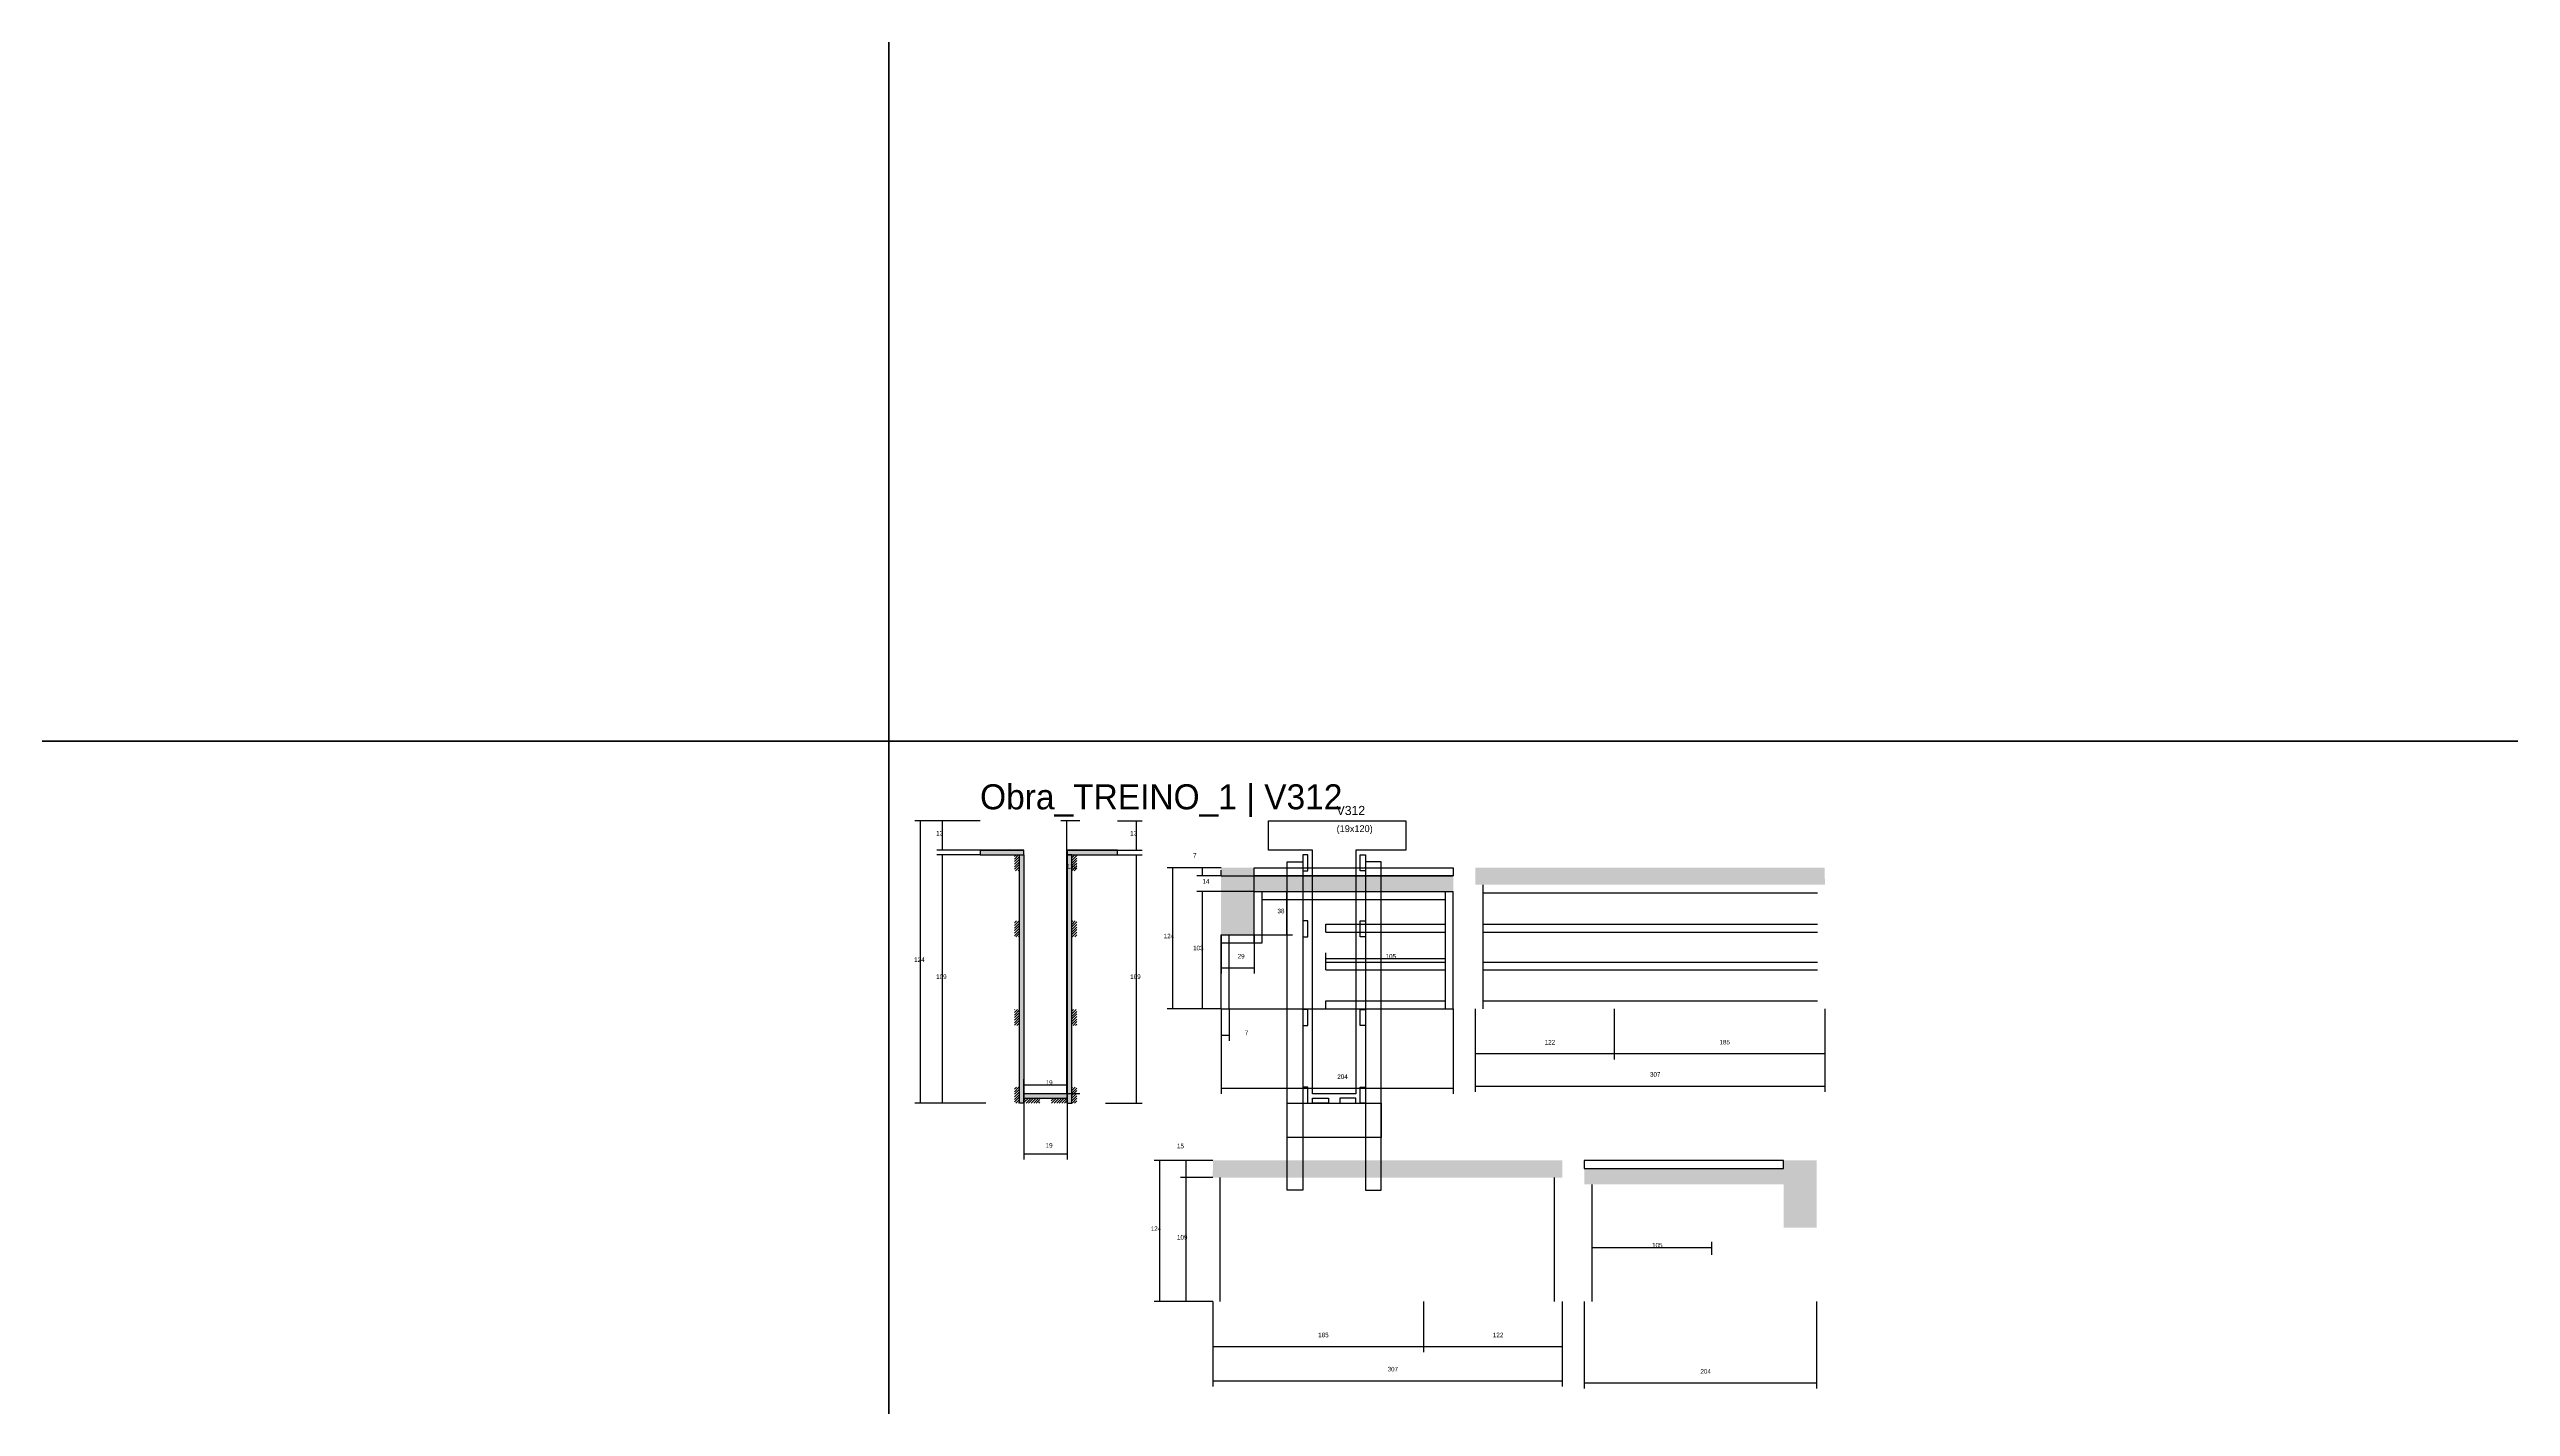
# Model space of a CAD drawing. Header units: metres. Extents: x -41 to 34800, y -36000 to 1848.
# Drawn here: x 2162 to 4325, y -585 to 608 of the extents above; entities that cross this region are included whole.
import ezdxf

# ---------------------------------------------------------------- set-up
doc = ezdxf.new("R2010")
doc.units = ezdxf.units.M
for name, color, linetype in [('CELL_BORDER', 8, 'Continuous'), ('CONCRETO', 251, 'Continuous'), ('COTA', 4, 'Continuous'), ('Cota Seção (2x)', 4, 'Continuous'), ('Hachura', 253, 'Continuous'), ('LABEL_ID', 3, 'Continuous'), ('Madeira', 126, 'Continuous'), ('Painéis', 200, 'Continuous'), ('SARR_2.2x7', 40, 'Continuous'), ('SARR_3.5x7', 81, 'Continuous'), ('Texto Seção', 7, 'Continuous')]:
    doc.layers.add(name, color=color, linetype=linetype)

msp = doc.modelspace()

# ---------------------------------------------------------------- hatches: boundary and pattern name
at = {"layer": 'COTA'}
h = msp.add_hatch(dxfattribs=at)
h.set_pattern_fill('AR-CONC', scale=0.03)
h.paths.add_polyline_path([(3220.8, -170.3), (3220.8, -132.3), (3220.8, -132.3), (3395.7, -132.3), (3395.7, -132.3), (3395.7, -118.3), (3395.7, -118.3), (3220.8, -118.3), (3220.8, -118.3), (3220.8, -111.3), (3220.8, -111.3), (3191.8, -111.3), (3191.8, -111.3), (3191.8, -170.3), (3191.8, -170.3), (3220.8, -170.3)])
h = msp.add_hatch(dxfattribs=at)
h.set_pattern_fill('AR-CONC', scale=0.03)
h.paths.add_polyline_path([(3415, -111.3), (3415, -126.3), (3415, -126.3), (3722.2, -126.3), (3722.2, -126.3), (3721.9, -111.3), (3721.9, -111.3), (3415, -111.3)])
h = msp.add_hatch(dxfattribs=at)
h.set_pattern_fill('AR-CONC', scale=0.03)
h.paths.add_polyline_path([(3491.5, -368.4), (3491.5, -383.4), (3491.5, -383.4), (3184.4, -383.4), (3184.4, -383.4), (3184.6, -368.4), (3184.6, -368.4), (3491.5, -368.4)])
h = msp.add_hatch(dxfattribs=at)
h.set_pattern_fill('AR-CONC', scale=0.03)
h.paths.add_polyline_path([(3685.8, -427.4), (3685.8, -389.4), (3685.8, -389.4), (3510.8, -389.4), (3510.8, -389.4), (3510.8, -375.4), (3510.8, -375.4), (3685.8, -375.4), (3685.8, -375.4), (3685.8, -368.4), (3685.8, -368.4), (3714.8, -368.4), (3714.8, -368.4), (3714.8, -427.4), (3714.8, -427.4), (3685.8, -427.4)])
at = {"layer": 'Hachura'}
h = msp.add_hatch(color=8, dxfattribs=at)
h.dxf.hatch_style = 1
h.paths.add_polyline_path([(3018.6, -100), (3018.6, -96), (3018.6, -96), (2980, -96), (2980, -96), (2980, -100), (2980, -100), (3018.6, -100)])
h = msp.add_hatch(dxfattribs=at)
h.set_pattern_fill('ANSI31', scale=0.5)
h.paths.add_polyline_path([(3010.2, -114), (3014.6, -114), (3014.6, -114), (3014.6, -100), (3014.6, -100), (3010.2, -100), (3010.2, -100), (3010.2, -114)])
h = msp.add_hatch(color=8, dxfattribs=at)
h.dxf.hatch_style = 1
h.paths.add_polyline_path([(3014.6, -100), (3018.6, -100), (3018.6, -100), (3018.6, -318), (3018.6, -318), (3014.6, -318), (3014.6, -318), (3014.6, -100)])
h = msp.add_hatch(color=8, dxfattribs=at)
h.dxf.hatch_style = 1
h.paths.add_polyline_path([(3100.6, -100), (3100.6, -96), (3100.6, -96), (3056.6, -96), (3056.6, -96), (3056.6, -100), (3056.6, -100), (3100.6, -100)])
h = msp.add_hatch(color=8, dxfattribs=at)
h.dxf.hatch_style = 1
h.paths.add_polyline_path([(3060.6, -98), (3056.6, -98), (3056.6, -98), (3056.6, -318), (3056.6, -318), (3060.6, -318), (3060.6, -318), (3060.6, -98)])
h = msp.add_hatch(dxfattribs=at)
h.set_pattern_fill('ANSI31', scale=0.5)
h.paths.add_polyline_path([(3065, -114), (3060.6, -114), (3060.6, -114), (3060.6, -100), (3060.6, -100), (3065, -100), (3065, -100), (3065, -114)])
h = msp.add_hatch(dxfattribs=at)
h.set_pattern_fill('ANSI31', scale=0.5)
h.paths.add_polyline_path([(3010.2, -172), (3014.6, -172), (3014.6, -172), (3014.6, -158), (3014.6, -158), (3010.2, -158), (3010.2, -158), (3010.2, -172)])
h = msp.add_hatch(dxfattribs=at)
h.set_pattern_fill('ANSI31', scale=0.5)
h.paths.add_polyline_path([(3065, -172), (3060.6, -172), (3060.6, -172), (3060.6, -158), (3060.6, -158), (3065, -158), (3065, -158), (3065, -172)])
h = msp.add_hatch(dxfattribs=at)
h.set_pattern_fill('ANSI31', scale=0.5)
h.paths.add_polyline_path([(3010.2, -249.8), (3014.6, -249.8), (3014.6, -249.8), (3014.6, -235.8), (3014.6, -235.8), (3010.2, -235.8), (3010.2, -235.8), (3010.2, -249.8)])
h = msp.add_hatch(dxfattribs=at)
h.set_pattern_fill('ANSI31', scale=0.5)
h.paths.add_polyline_path([(3065, -249.8), (3060.6, -249.8), (3060.6, -249.8), (3060.6, -235.8), (3060.6, -235.8), (3065, -235.8), (3065, -235.8), (3065, -249.8)])
h = msp.add_hatch(dxfattribs=at)
h.set_pattern_fill('ANSI31', scale=0.5)
h.paths.add_polyline_path([(3010.2, -318), (3014.6, -318), (3014.6, -318), (3014.6, -304), (3014.6, -304), (3010.2, -304), (3010.2, -304), (3010.2, -318)])
h = msp.add_hatch(color=8, dxfattribs=at)
h.dxf.hatch_style = 1
h.paths.add_polyline_path([(3056.6, -313.6), (3056.6, -310), (3056.6, -310), (3018.6, -310), (3018.6, -310), (3018.6, -313.6), (3018.6, -313.6), (3056.6, -313.6)])
h = msp.add_hatch(dxfattribs=at)
h.set_pattern_fill('ANSI31', scale=0.5)
h.paths.add_polyline_path([(3018.6, -318), (3018.6, -313.6), (3018.6, -313.6), (3032.6, -313.6), (3032.6, -313.6), (3032.6, -318), (3032.6, -318), (3018.6, -318)])
h = msp.add_hatch(dxfattribs=at)
h.set_pattern_fill('ANSI31', scale=0.5)
h.paths.add_polyline_path([(3056.6, -318), (3056.6, -313.6), (3056.6, -313.6), (3042.6, -313.6), (3042.6, -313.6), (3042.6, -318), (3042.6, -318), (3056.6, -318)])
h = msp.add_hatch(dxfattribs=at)
h.set_pattern_fill('ANSI31', scale=0.5)
h.paths.add_polyline_path([(3065, -318), (3060.6, -318), (3060.6, -318), (3060.6, -304), (3060.6, -304), (3065, -304), (3065, -304), (3065, -318)])

# ---------------------------------------------------------------- linework, layer by layer
at = {"layer": 'CELL_BORDER'}
for points in [[(0, 0), (2900, 0), (2900, 1800), (0, 1800)], [(2900, 0), (5800, 0), (5800, 1800), (2900, 1800)], [(0, -1800), (2900, -1800), (2900, 0), (0, 0)], [(2900, -1800), (5800, -1800), (5800, 0), (2900, 0)]]:
    msp.add_lwpolyline(points, close=True, dxfattribs=at)
at = {"layer": 'CONCRETO'}
msp.add_lwpolyline([(3233.45, -96), (3233.45, -70), (3354.05, -70), (3354.05, -96), (3310.05, -96), (3310.05, -310), (3272.05, -310), (3272.05, -96)], close=True, dxfattribs=at)
at = {"layer": 'COTA'}
for p, q in [((2980, -70), (2922.6, -70)), ((2927.6, -318), (2927.6, -70)), ((2980, -70), (2941.9, -70)), ((2946.9, -96), (2946.9, -70)), ((3100.6, -70), (3122.4, -70)), ((3117.4, -96), (3117.4, -70)), ((2980, -96), (2941.9, -96)), ((2980, -100), (2941.9, -100)), ((2946.9, -318), (2946.9, -100)), ((3100.6, -96), (3122.4, -96)), ((3100.6, -100), (3122.4, -100)), ((3117.4, -318), (3117.4, -100)), ((3191.8, -111.3), (3170.3, -111.3)), ((3191.8, -118.3), (3170.3, -118.3)), ((3175.3, -118.3), (3175.3, -111.3)), ((3191.8, -118.3), (3191.8, -113.3)), ((3191.8, -118.3), (3220.8, -118.3)), ((3220.8, -132.3), (3220.8, -113.3)), ((3220.8, -132.3), (3170.3, -132.3)), ((3175.3, -235.3), (3175.3, -132.3)), ((3191.8, -235.3), (3170.3, -235.3)), ((3191.8, -235.3), (3191.8, -309.9)), ((3191.8, -235.3), (3191.8, -263.4)), ((3198.8, -235.3), (3198.8, -263.4)), ((3395.7, -235.3), (3395.7, -309.9)), ((3415, -235.3), (3415, -279.6)), ((3415, -235.3), (3415, -308.1)), ((3537, -235.3), (3537, -279.6)), ((3537, -235.3), (3537, -279.6)), ((3722, -235.3), (3722, -279.6)), ((3722, -235.3), (3722, -308.1)), ((3191.8, -258.4), (3198.8, -258.4)), ((3415, -274.6), (3537, -274.6)), ((3537, -274.6), (3722, -274.6)), ((2985, -318), (2922.6, -318)), ((2985, -318), (2941.9, -318)), ((3018.6, -318), (3018.6, -367.7)), ((3056.6, -318), (3056.6, -367.7)), ((3090.2, -318), (3122.4, -318)), ((3191.8, -304.9), (3395.7, -304.9)), ((3415, -303.1), (3722, -303.1)), ((3018.6, -362.7), (3056.6, -362.7)), ((3184.5, -368.4), (3133, -368.4)), ((3138, -492.4), (3138, -368.4)), ((3184.5, -368.4), (3156.1, -368.4)), ((3184.5, -383.4), (3156.1, -383.4)), ((3184.5, -383.4), (3156.1, -383.4)), ((3161.1, -383.4), (3161.1, -368.4)), ((3161.1, -492.4), (3161.1, -383.4)), ((3184.5, -492.4), (3133, -492.4)), ((3184.5, -492.4), (3156.1, -492.4)), ((3184.5, -492.4), (3184.5, -536.8)), ((3184.5, -492.4), (3184.5, -566.9)), ((3369.5, -492.4), (3369.5, -536.8)), ((3369.5, -492.4), (3369.5, -536.8)), ((3491.5, -492.4), (3491.5, -536.8)), ((3491.5, -492.4), (3491.5, -566.9)), ((3510.8, -492.4), (3510.8, -568.8)), ((3714.8, -492.4), (3714.8, -568.8)), ((3184.5, -531.8), (3369.5, -531.8)), ((3369.5, -531.8), (3491.5, -531.8)), ((3184.5, -561.9), (3491.5, -561.9)), ((3510.8, -563.8), (3714.8, -563.8))]:
    msp.add_line(p, q, dxfattribs=at)
at = {"layer": 'Cota Seção (2x)'}
for p, q in [((3067.6, -70), (3051.1, -70)), ((3056.1, -310), (3056.1, -70)), ((3191.8, -111.3), (3144.4, -111.3)), ((3149.4, -235.3), (3149.4, -111.3)), ((3220.8, -132.3), (3254.6, -132.3)), ((3249.6, -170.3), (3249.6, -132.3)), ((3191.8, -170.3), (3191.8, -204.1)), ((3220.8, -170.3), (3254.6, -170.3)), ((3220.8, -170.3), (3220.8, -204.1)), ((3283.8, -197.6), (3283.8, -186.1)), ((3283.8, -191.1), (3388.8, -191.1)), ((3388.8, -197.6), (3388.8, -186.1)), ((3191.8, -199.1), (3220.8, -199.1)), ((3191.8, -235.3), (3144.4, -235.3)), ((3018.6, -318), (3018.6, -297)), ((3018.6, -302), (3056.6, -302)), ((3056.6, -318), (3056.6, -297)), ((3067.6, -310), (3051.1, -310)), ((3517.8, -451.3), (3517.8, -439.8)), ((3517.8, -444.8), (3622.8, -444.8)), ((3622.8, -451.3), (3622.8, -439.8))]:
    msp.add_line(p, q, dxfattribs=at)
at = {"layer": 'Madeira'}
for points in [[(3263.65, -114), (3268.05, -114), (3268.05, -100), (3263.65, -100)], [(3318.45, -114), (3314.05, -114), (3314.05, -100), (3318.45, -100)], [(3263.65, -172), (3268.05, -172), (3268.05, -158), (3263.65, -158)], [(3318.45, -172), (3314.05, -172), (3314.05, -158), (3318.45, -158)], [(3263.65, -249.8), (3268.05, -249.8), (3268.05, -235.8), (3263.65, -235.8)], [(3318.45, -249.8), (3314.05, -249.8), (3314.05, -235.8), (3318.45, -235.8)], [(3263.65, -318), (3268.05, -318), (3268.05, -304), (3263.65, -304)], [(3272.05, -318), (3272.05, -313.6), (3286.05, -313.6), (3286.05, -318)], [(3310.05, -318), (3310.05, -313.6), (3296.05, -313.6), (3296.05, -318)], [(3318.45, -318), (3314.05, -318), (3314.05, -304), (3318.45, -304)]]:
    msp.add_lwpolyline(points, close=True, dxfattribs=at)
at = {"layer": 'Painéis'}
for p, q in [((2980, -96), (3018.6, -96)), ((3056.6, -96), (3100.6, -96)), ((3220.8, -111.3), (3395.7, -111.3)), ((3220.8, -118.3), (3220.8, -111.3)), ((3220.8, -118.3), (3395.7, -118.3)), ((3220.8, -132.3), (3395.7, -132.3)), ((3220.8, -170.3), (3220.8, -132.3)), ((3395.7, -235.3), (3395.7, -132.3)), ((3191.8, -170.3), (3220.8, -170.3)), ((3191.8, -235.3), (3191.8, -170.3)), ((3191.8, -235.3), (3395.7, -235.3))]:
    msp.add_line(p, q, dxfattribs=at)
for points in [[(3018.6, -100), (3018.6, -96), (2980, -96), (2980, -100)], [(3014.6, -100), (3018.6, -100), (3018.6, -318), (3014.6, -318)], [(3100.6, -100), (3100.6, -96), (3056.6, -96), (3056.6, -100)], [(3060.6, -100), (3056.6, -100), (3056.6, -318), (3060.6, -318)], [(3395.7, -118.3), (3220.8, -118.3), (3220.8, -111.3), (3395.7, -111.3)], [(3056.6, -313.6), (3056.6, -310), (3018.6, -310), (3018.6, -313.6)], [(3510.8, -375.4), (3685.8, -375.4), (3685.8, -368.4), (3510.8, -368.4)]]:
    msp.add_lwpolyline(points, close=True, dxfattribs=at)
at = {"layer": 'SARR_2.2x7'}
for p, q in [((3422, -235.3), (3422, -126.3)), ((3227.8, -177.3), (3227.8, -132.3)), ((3227.8, -139.3), (3388.8, -139.3)), ((3388.8, -235.3), (3388.8, -132.3)), ((3422, -133.3), (3537, -133.3)), ((3537, -133.3), (3715.6, -133.3)), ((3198.8, -235.3), (3198.8, -170.3)), ((3220.8, -177.3), (3220.8, -170.3)), ((3283.8, -160.8), (3388.8, -160.8)), ((3283.8, -167.8), (3283.8, -160.8)), ((3283.8, -167.8), (3388.8, -167.8)), ((3422, -160.8), (3537, -160.8)), ((3422, -167.8), (3537, -167.8)), ((3537, -160.8), (3715.6, -160.8)), ((3537, -167.8), (3715.6, -167.8)), ((3191.8, -177.3), (3220.8, -177.3)), ((3220.8, -177.3), (3227.8, -177.3)), ((3283.8, -194.1), (3388.8, -194.1)), ((3283.8, -201.1), (3283.8, -194.1)), ((3422, -194.1), (3537, -194.1)), ((3537, -194.1), (3715.6, -194.1)), ((3283.8, -201.1), (3388.8, -201.1)), ((3422, -201.1), (3537, -201.1)), ((3537, -201.1), (3715.6, -201.1)), ((3283.8, -228.3), (3388.8, -228.3)), ((3283.8, -235.3), (3283.8, -228.3)), ((3422, -228.3), (3537, -228.3)), ((3537, -228.3), (3715.6, -228.3)), ((3191, -492.4), (3191, -383.4)), ((3484.6, -492.4), (3484.6, -383.4)), ((3517.8, -492.4), (3517.8, -389.4))]:
    msp.add_line(p, q, dxfattribs=at)
at = {"layer": 'SARR_3.5x7'}
for points in [[(3249.65, -106), (3263.65, -106), (3263.65, -394.5), (3249.65, -394.5)], [(3332.45, -106), (3318.45, -106), (3318.45, -394.5), (3332.45, -394.5)], [(3249.65, -318), (3332.45, -318), (3332.45, -348.1), (3249.65, -348.1)]]:
    msp.add_lwpolyline(points, close=True, dxfattribs=at)

# ---------------------------------------------------------------- texts
at = {"layer": 'COTA'}
for s, p in [('13', (2941.4, -83)), ('13', (3111.9, -83)), ('7', (3167.2, -102.4)), ('14', (3175.3, -125.3)), ('124', (2922.1, -194)), ('103', (3167.1, -183.8)), ('109', (2941.4, -209)), ('109', (3111.9, -209)), ('7', (3212.5, -258.4)), ('122', (3476, -266.6)), ('185', (3629.5, -266.5)), ('204', (3293.8, -296.8)), ('307', (3568.5, -294.8)), ('19', (3037.6, -357.2)), ('15', (3153, -357.7)), ('124', (3129.9, -430.4)), ('109', (3153, -437.9)), ('185', (3277, -523.7)), ('122', (3430.5, -523.7)), ('307', (3338, -553.7)), ('204', (3612.8, -555.7))]:
    msp.add_text(s, height=4, dxfattribs=at).set_placement(p)
at = {"layer": 'Cota Seção (2x)'}
for s, p in [('120', (3056.1, -112)), ('38', (3241.3, -151.3)), ('124', (3141.3, -173.3)), ('29', (3206.3, -191)), ('105', (3336.3, -191.1)), ('19', (3037.6, -302)), ('105', (3570.3, -444.8))]:
    msp.add_text(s, height=4, dxfattribs=at).set_placement(p)
at = {"layer": 'LABEL_ID'}
msp.add_text('Obra_TREINO_1 | V312', height=22, dxfattribs=at).set_placement((2980, -60))
at = {"layer": 'Texto Seção'}
for s, height, p in [('V312', 8, (3293.25, -65)), ('(19x120)', 6, (3293.25, -80))]:
    msp.add_text(s, height=height, dxfattribs=at).set_placement(p)

doc.saveas('drawing.dxf')
